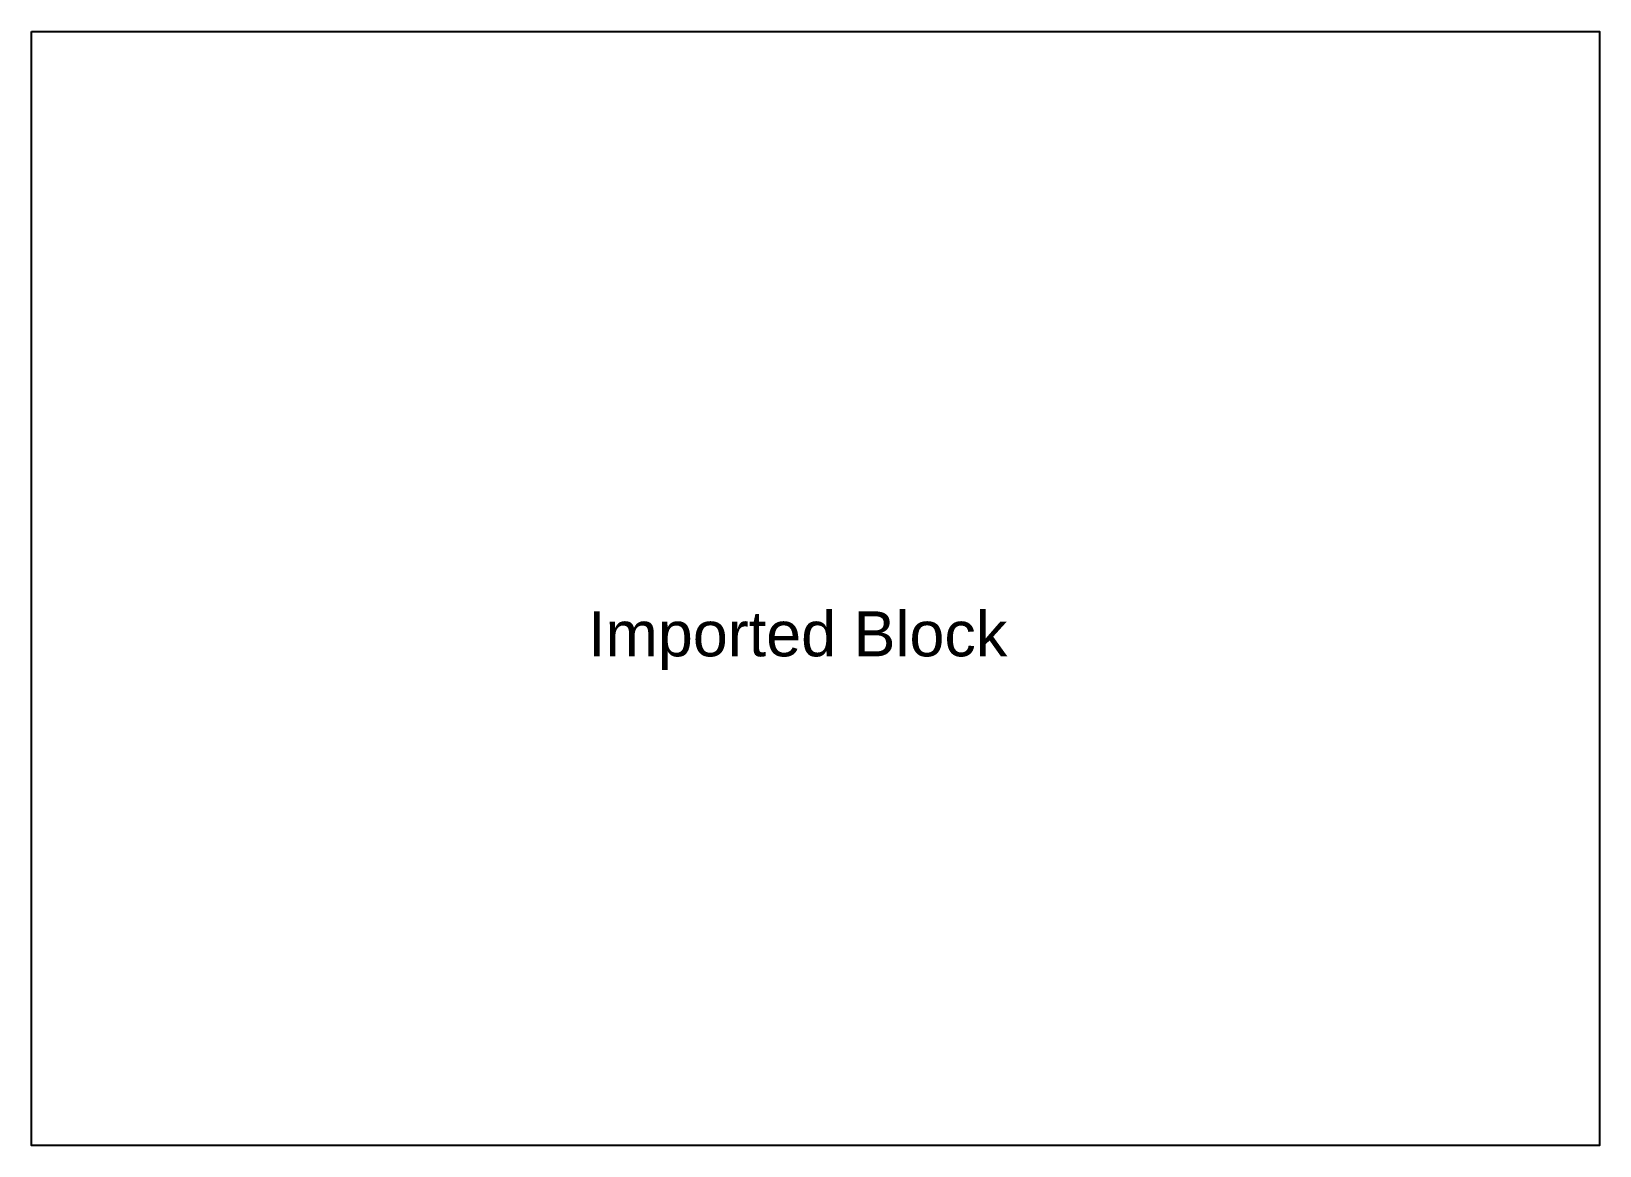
# Model space of a CAD drawing. Header units: inches. Extents: x 16.8 to 51.7, y 19 to 43.8.
import ezdxf

# ---------------------------------------------------------------- set-up
doc = ezdxf.new("R2010")
doc.units = ezdxf.units.IN
doc.header["$MEASUREMENT"] = 0
doc.styles.get("Standard").update_dxf_attribs({"font": 'arial.ttf'})

# ---------------------------------------------------------------- blocks, each defined once
blk = doc.blocks.new('ImportedBlock')
blk.add_lwpolyline([(16.841, 43.789), (51.692, 43.789), (51.692, 19.035), (16.841, 19.035)], close=True)
at = {"insert": (29.212, 30.905), "char_height": 1, "attachment_point": 1}
blk.add_mtext_dynamic_manual_height_columns('Imported Block', width=9.45801, gutter_width=1, heights=[0], dxfattribs=at)

msp = doc.modelspace()

# ---------------------------------------------------------------- block references
msp.add_blockref('ImportedBlock', (0, 0))

doc.saveas('drawing.dxf')
